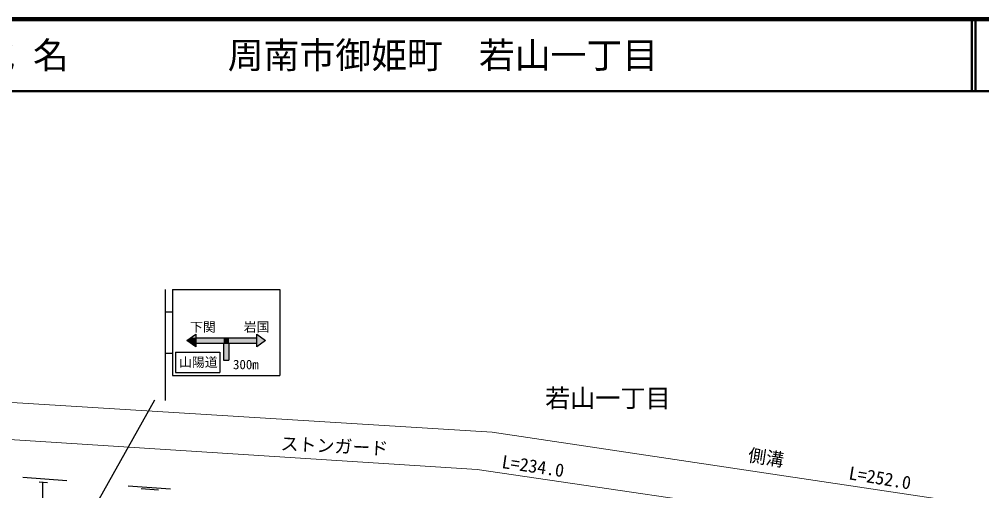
# Model space of a CAD drawing. Units: millimetres at full size, sheet at 1:1000; details may follow other scales. Extents: x 40000 to 680000, y 20000 to 380000.
# Drawn here: x 375961 to 510134, y 314337 to 380000 of the extents above; entities that cross this region are included whole.
import ezdxf
from ezdxf.enums import TextEntityAlignment as Align

# ---------------------------------------------------------------- set-up
doc = ezdxf.new("R2010")
doc.units = ezdxf.units.MM
doc.header["$LTSCALE"] = 1000
for name, color, linetype, lineweight in [('M-BGD', 7, 'Continuous', 25), ('M-STR-HTXT', 7, 'Continuous', 13), ('M-STR-STRC', 7, 'Continuous', 25), ('M-TTL', 2, 'Continuous', 140), ('M-TTL-LINE', 7, 'Continuous', 50)]:
    doc.layers.add(name, color=color, linetype=linetype, lineweight=lineweight)
doc.layers.add('M-BMK-HTXT', color=7, linetype='Continuous')
doc.layers.add('M-TTL-TXT', color=7, linetype='Continuous')
doc.styles.add('ＭＳ ゴシック', font='')
doc.styles.get('ＭＳ ゴシック').set_extended_font_data('MS Gothic')

msp = doc.modelspace()

# ---------------------------------------------------------------- hatches: boundary and pattern name
at = {"layer": 'M-STR-STRC'}
for points in [[(399309, 335266), (400559, 336141), (400559, 335641), (400559, 334891), (400559, 334391)], [(400559, 336141), (400559, 335641), (400559, 334891), (400559, 334391), (399309, 335266)], [(399309, 335266), (400559, 336141), (400559, 335641), (400559, 334891), (400559, 334391)], [(399309, 335266), (399845, 335641), (400559, 335641), (400559, 334891), (400559, 334391)], [(400559, 335641), (409059, 335641), (409059, 334891), (405184, 334891), (404434, 334891), (400559, 334891)], [(400559, 335641), (404434, 335641), (404434, 334891), (400559, 334891)], [(400559, 335641), (409059, 335641), (409059, 334891), (405184, 334891), (404434, 334891), (400559, 334891)], [(404434, 335641), (405184, 335641), (405184, 334891), (404434, 334891)], [(405184, 335641), (409059, 335641), (409059, 334891), (405184, 334891)], [(409059, 335641), (409059, 336141), (410309, 335266), (409059, 334391), (409059, 334891)], [(409059, 335641), (409059, 336141), (410309, 335266), (409059, 334391), (409059, 334891)], [(409059, 335641), (409059, 336141), (410309, 335266), (409059, 334391), (409059, 334891)], [(404434, 334891), (405184, 334891), (405184, 332516), (404434, 332516)], [(404434, 334891), (405184, 334891), (405184, 332516), (404434, 332516)], [(404434, 334891), (405184, 334891), (405184, 332516), (404434, 332516)]]:
    msp.add_hatch(color=256, dxfattribs=at).paths.add_polyline_path(points)

# ---------------------------------------------------------------- linework, layer by layer
at = {"layer": 'M-BGD'}
for p, q in [((376472, 316230), (382590, 315746)), ((378759, 315570), (379890, 315487)), ((379198, 315538), (379183, 312059)), ((391125, 315016), (397046, 314599)), ((392971, 314635), (395378, 314444))]:
    msp.add_line(p, q, dxfattribs=at)
at = {"layer": 'M-STR-HTXT'}
for points in [[(319100, 329235), (338428, 328885), (370368, 326913), (441901, 322477), (531932, 309048), (572990, 303060)], [(330338, 324317), (383298, 320913), (439781, 317311), (487899, 310217), (548834, 301247), (562278, 299303)]]:
    msp.add_lwpolyline(points, dxfattribs=at)
at = {"layer": 'M-STR-STRC'}
for p, q in [((396309, 342382), (396309, 326882)), ((397309, 342382), (397309, 330382)), ((397309, 342382), (412309, 342382)), ((412309, 342382), (412309, 330382)), ((396309, 339257), (397309, 339257)), ((399309, 335266), (400559, 336141)), ((400559, 336141), (400559, 334391)), ((400559, 335641), (409059, 335641)), ((409059, 334391), (409059, 336141)), ((409059, 336141), (410309, 335266)), ((400559, 334391), (399309, 335266)), ((400559, 334891), (409059, 334891)), ((404434, 334891), (404434, 332516)), ((405184, 334891), (405184, 332516)), ((410309, 335266), (409059, 334391)), ((396309, 333507), (397309, 333507)), ((397730, 333613), (403930, 333613)), ((397730, 333613), (397730, 330813)), ((403930, 333613), (403930, 330813)), ((404434, 332516), (405184, 332516)), ((397309, 330382), (412309, 330382)), ((397730, 330813), (403930, 330813)), ((378720, 298278), (394867, 327005))]:
    msp.add_line(p, q, dxfattribs=at)
at = {"layer": 'M-TTL'}
msp.add_line((680000, 380000), (40000, 380000), dxfattribs=at)
at = {"layer": 'M-TTL-LINE'}
for p, q in [((508747, 380000), (508747, 370000)), ((509247, 380000), (509247, 370000)), ((40000, 370000), (680000, 370000))]:
    msp.add_line(p, q, dxfattribs=at)

# ---------------------------------------------------------------- texts
at = {"layer": 'M-BMK-HTXT', "style": 'ＭＳ ゴシック'}
msp.add_text('若山一丁目', height=2566, dxfattribs=at).set_placement((449259, 325186), align=Align.BOTTOM_LEFT)
at = {"layer": 'M-STR-HTXT', "style": 'ＭＳ ゴシック'}
for s, rotation, p in [('ストンガード', 357.233, (412340, 319467)), ('側溝', 351.254, (477379, 317899)), ('L=234.0', 351.486, (443054, 316965)), ('L=252.0', 350.486, (491408, 315396))]:
    msp.add_text(s, height=1833, rotation=rotation, dxfattribs=at).set_placement(p, align=Align.BOTTOM_LEFT)
at = {"layer": 'M-STR-STRC', "style": 'ＭＳ ゴシック'}
for s, p in [('下関', (401559, 337141)), ('岩国', (409059, 337141)), ('山陽道', (400930, 332248)), ('300m', (407553, 331918))]:
    msp.add_text(s, height=1320, dxfattribs=at).set_placement(p, align=Align.MIDDLE_CENTER)
at = {"layer": 'M-TTL-TXT', "style": 'ＭＳ ゴシック'}
for s, p in [('地 名', (370380, 375000)), ('周南市御姫町\u3000若山一丁目', (405024, 375000))]:
    msp.add_text(s, height=3666, dxfattribs=at).set_placement(p, align=Align.MIDDLE_LEFT)

doc.saveas('drawing.dxf')
